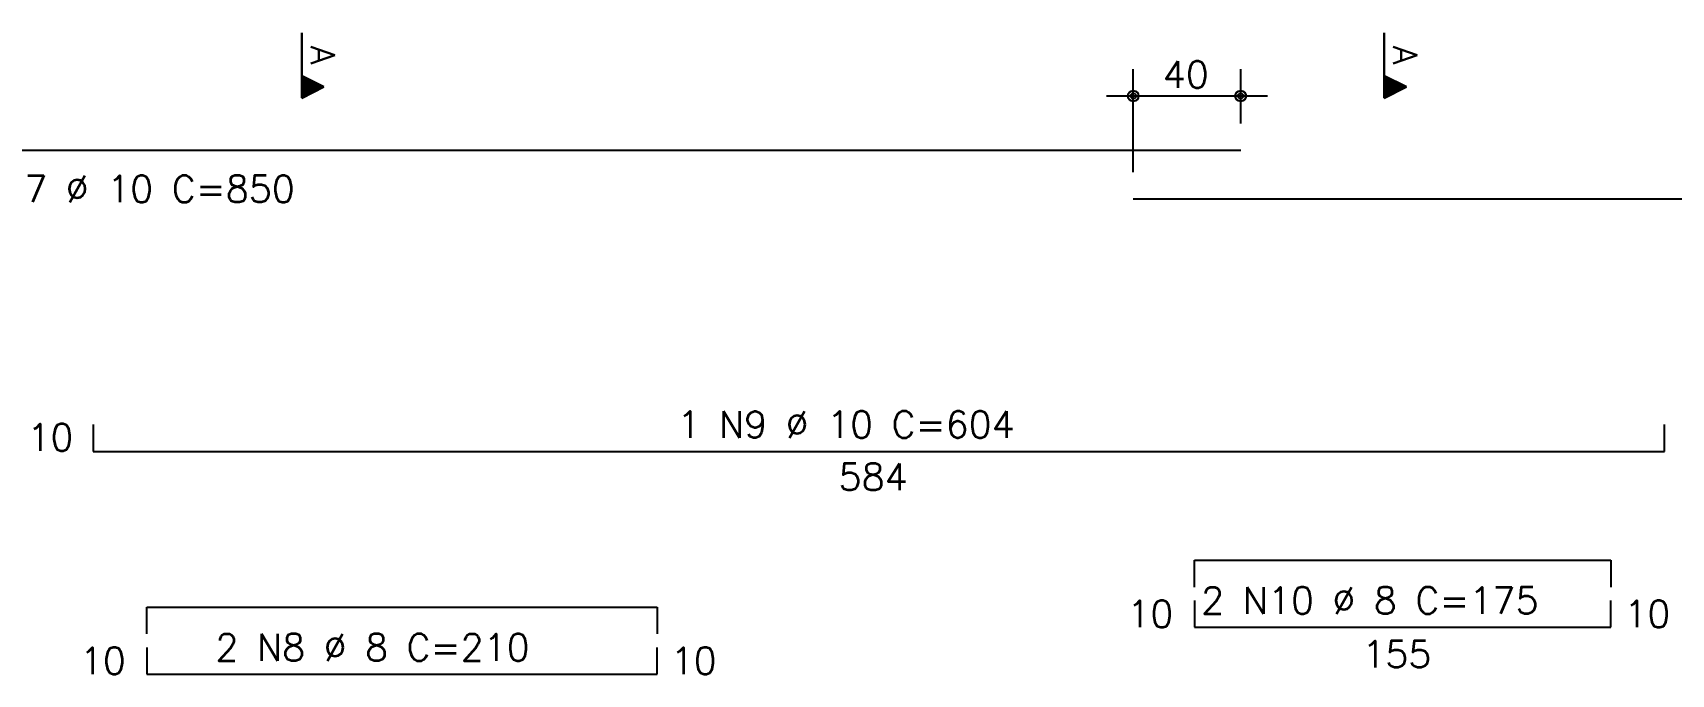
# Model space of a CAD drawing. Extents: x -2 to 121, y -2 to 61.
# Drawn here: x 22.64 to 34.84, y 29.59 to 34.36 of the extents above; entities that cross this region are included whole.
import ezdxf

# ---------------------------------------------------------------- set-up
doc = ezdxf.new("R2010")
doc.units = 0
doc.header["$MEASUREMENT"] = 0
for name, color, linetype in [('PENA_01', 1, 'CONTINUOUS'), ('PENA_02', 2, 'CONTINUOUS'), ('PENA_03', 3, 'CONTINUOUS'), ('PENA_05', 5, 'CONTINUOUS')]:
    doc.layers.add(name, color=color, linetype=linetype)
doc.styles.get("Standard").update_dxf_attribs({"font": 'ROMANS.SHX'})

msp = doc.modelspace()

# ---------------------------------------------------------------- linework, layer by layer
at = {"layer": 'PENA_01', "linetype": 'Continuous'}
for p, q in [((30.83193, 33.327812), (30.83193, 34.094082)), ((31.63193, 33.689714), (31.63193, 34.094082)), ((30.63193, 33.894082), (31.83193, 33.894082))]:
    msp.add_line(p, q, dxfattribs=at)
at = {"layer": 'PENA_02', "linetype": 'Continuous'}
for centre, radius in [((30.83193, 33.894082), 0.04), ((31.63193, 33.894082), 0.04), ((30.83193, 33.894082), 0.02), ((31.63193, 33.894082), 0.02)]:
    msp.add_circle(centre, radius, dxfattribs=at)
at = {"layer": 'PENA_03', "linetype": 'Continuous'}
for p, q in [((24.640187, 34.364842), (24.640187, 33.87846)), ((24.640883, 34.044045), (24.640883, 34.364842)), ((32.699487, 34.364842), (32.699487, 33.87846)), ((32.700183, 34.044045), (32.700183, 34.364842)), ((24.80612, 33.961426), (24.640882, 34.044045)), ((24.640883, 33.879588), (24.640883, 34.043265)), ((24.804559, 33.961426), (24.640883, 34.043265)), ((24.652951, 33.884842), (24.652951, 34.038011)), ((32.86542, 33.961426), (32.700182, 34.044045)), ((32.700183, 33.879588), (32.700183, 34.043265)), ((32.863859, 33.961426), (32.700183, 34.043265)), ((32.712251, 33.884842), (32.712251, 34.038011)), ((24.640187, 33.87846), (24.80612, 33.961426)), ((24.640882, 33.879588), (24.804559, 33.961426)), ((24.665715, 33.891224), (24.665715, 34.031629)), ((24.678479, 33.897606), (24.678479, 34.025247)), ((24.691243, 33.903988), (24.691243, 34.018865)), ((24.704007, 33.91037), (24.704007, 34.012483)), ((24.716771, 33.916752), (24.716771, 34.006101)), ((24.729535, 33.923134), (24.729535, 33.999719)), ((24.742299, 33.929516), (24.742299, 33.993337)), ((24.755063, 33.935898), (24.755063, 33.986955)), ((24.767827, 33.94228), (24.767827, 33.980573)), ((24.780592, 33.948662), (24.780592, 33.974191)), ((24.793356, 33.955044), (24.793356, 33.967808)), ((32.699487, 33.87846), (32.86542, 33.961426)), ((32.700182, 33.879588), (32.863859, 33.961426)), ((32.725015, 33.891224), (32.725015, 34.031629)), ((32.737779, 33.897606), (32.737779, 34.025247)), ((32.750543, 33.903988), (32.750543, 34.018865)), ((32.763307, 33.91037), (32.763307, 34.012483)), ((32.776071, 33.916752), (32.776071, 34.006101)), ((32.788835, 33.923134), (32.788835, 33.999719)), ((32.801599, 33.929516), (32.801599, 33.993337)), ((32.814363, 33.935898), (32.814363, 33.986955)), ((32.827127, 33.94228), (32.827127, 33.980573)), ((32.839892, 33.948662), (32.839892, 33.974191)), ((32.852656, 33.955044), (32.852656, 33.967808)), ((31.63193, 33.489714), (31.63193, 33.489714)), ((30.83193, 33.127812), (30.83193, 33.127812))]:
    msp.add_line(p, q, dxfattribs=at)
at = {"layer": 'PENA_05', "linetype": 'Continuous'}
for p, q in [((14.637786, 33.489624), (31.63193, 33.489714)), ((30.83193, 33.127812), (47.847785, 33.127812)), ((23.087785, 31.447482), (23.087785, 31.247482)), ((34.787785, 31.247482), (34.787785, 31.447482)), ((23.087785, 31.247482), (34.787785, 31.247482)), ((31.287785, 30.237412), (31.287785, 30.437412)), ((31.287785, 30.437412), (34.387785, 30.437412)), ((34.387785, 30.437412), (34.387785, 30.237412)), ((31.287785, 30.137412), (31.287785, 29.937412)), ((34.387785, 29.937412), (34.387785, 30.137412)), ((23.487785, 29.887802), (23.487785, 30.087802)), ((23.487785, 30.087802), (27.287785, 30.087802)), ((27.287785, 30.087802), (27.287785, 29.887802)), ((31.287785, 29.937412), (34.387785, 29.937412)), ((23.487785, 29.787802), (23.487785, 29.587802)), ((27.287785, 29.587802), (27.287785, 29.787802)), ((23.487785, 29.587802), (27.287785, 29.587802))]:
    msp.add_line(p, q, dxfattribs=at)

# ---------------------------------------------------------------- texts
at = {"layer": 'PENA_03', "linetype": 'Continuous'}
for p in [(24.707216, 34.268288), (32.766516, 34.268288)]:
    msp.add_text('A', height=0.18, rotation=270, dxfattribs=at).set_placement(p)
for s, p in [('40', (31.05193, 33.954082)), ('1 N7 %%c 10 C=850', (22.077638, 33.102455)), ('1 N9 %%c 10 C=604', (27.437785, 31.347482)), ('10', (22.597785, 31.252482)), ('584', (28.637785, 30.957482)), ('10', (30.787785, 29.937412)), ('2 N10 %%c 8 C=175', (31.337785, 30.037412)), ('10', (34.487785, 29.937412)), ('10', (22.987785, 29.587802)), ('2 N8 %%c 8 C=210', (23.997785, 29.687802)), ('10', (27.387785, 29.587802)), ('155', (32.537785, 29.637412))]:
    msp.add_text(s, height=0.2, dxfattribs=at).set_placement(p)

doc.saveas('drawing.dxf')
